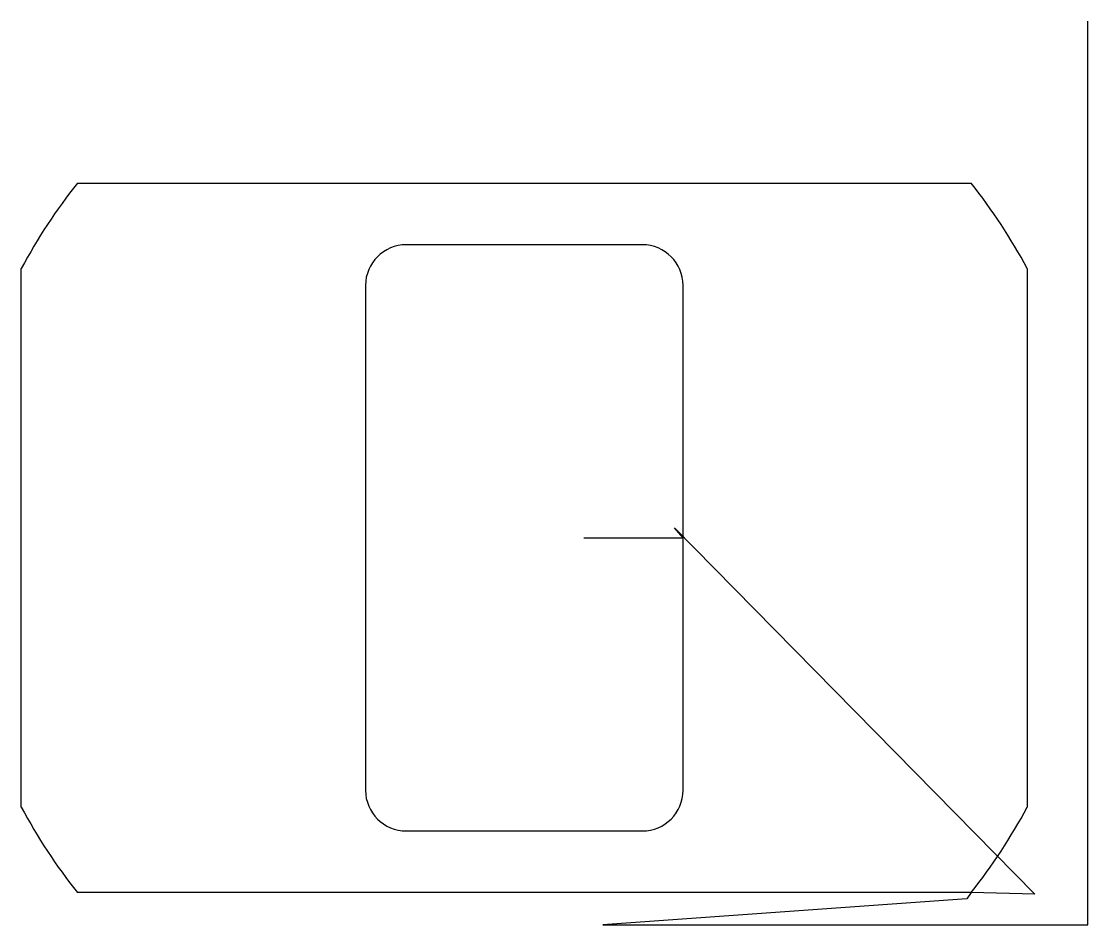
# Model space of a CAD drawing. Header units: metres. Extents: x 7 to 1316, y 1390 to 2500.
import ezdxf

# ---------------------------------------------------------------- set-up
doc = ezdxf.new("R2010")
doc.units = ezdxf.units.M

msp = doc.modelspace()

# ---------------------------------------------------------------- linework, layer by layer
at = {"layer": 'TOOL_0'}
for p, q in [((1316.389, 2498.999), (1316.389, 2499.999)), ((1316.389, 1390.426), (1316.389, 2498.999)), ((75.557, 2301.314), (1173.141, 2301.314)), ((769.349, 2225.564), (479.349, 2225.564)), ((6.597, 1534.757), (6.599, 2196.374)), ((1242.099, 2196.374), (1242.099, 1534.753)), ((429.349, 2175.564), (429.349, 1555.564)), ((819.349, 1865.564), (819.349, 2175.564)), ((819.349, 1865.564), (808.84, 1877.674)), ((808.84, 1877.674), (1251.652, 1427.725)), ((697.489, 1865.75), (819.349, 1865.564)), ((819.349, 1555.564), (819.349, 1865.564)), ((479.349, 1505.564), (769.349, 1505.564)), ((1173.141, 1429.814), (75.557, 1429.814)), ((1173.139, 1429.81), (1168.022, 1422.062)), ((1251.652, 1427.725), (1173.141, 1429.814)), ((1168.022, 1422.062), (720.904, 1390.426)), ((720.904, 1390.426), (1316.389, 1390.426))]:
    msp.add_line(p, q, dxfattribs=at)
for centre, radius, start, end in [((624.349, 1865.564), 700.75, 141.549839, 151.830599), ((624.349, 1865.564), 700.75, 28.169401, 38.450161), ((479.349, 2175.564), 50, 90, 180), ((769.349, 2175.564), 50, 0, 90), ((479.349, 1555.564), 50, 180, 270), ((769.349, 1555.564), 50, 270, 0), ((624.349, 1865.564), 700.75, 208.169107, 218.450161), ((624.349, 1865.563), 700.75, 321.549545, 331.830599)]:
    msp.add_arc(centre, radius, start, end, dxfattribs=at)

doc.saveas('drawing.dxf')
